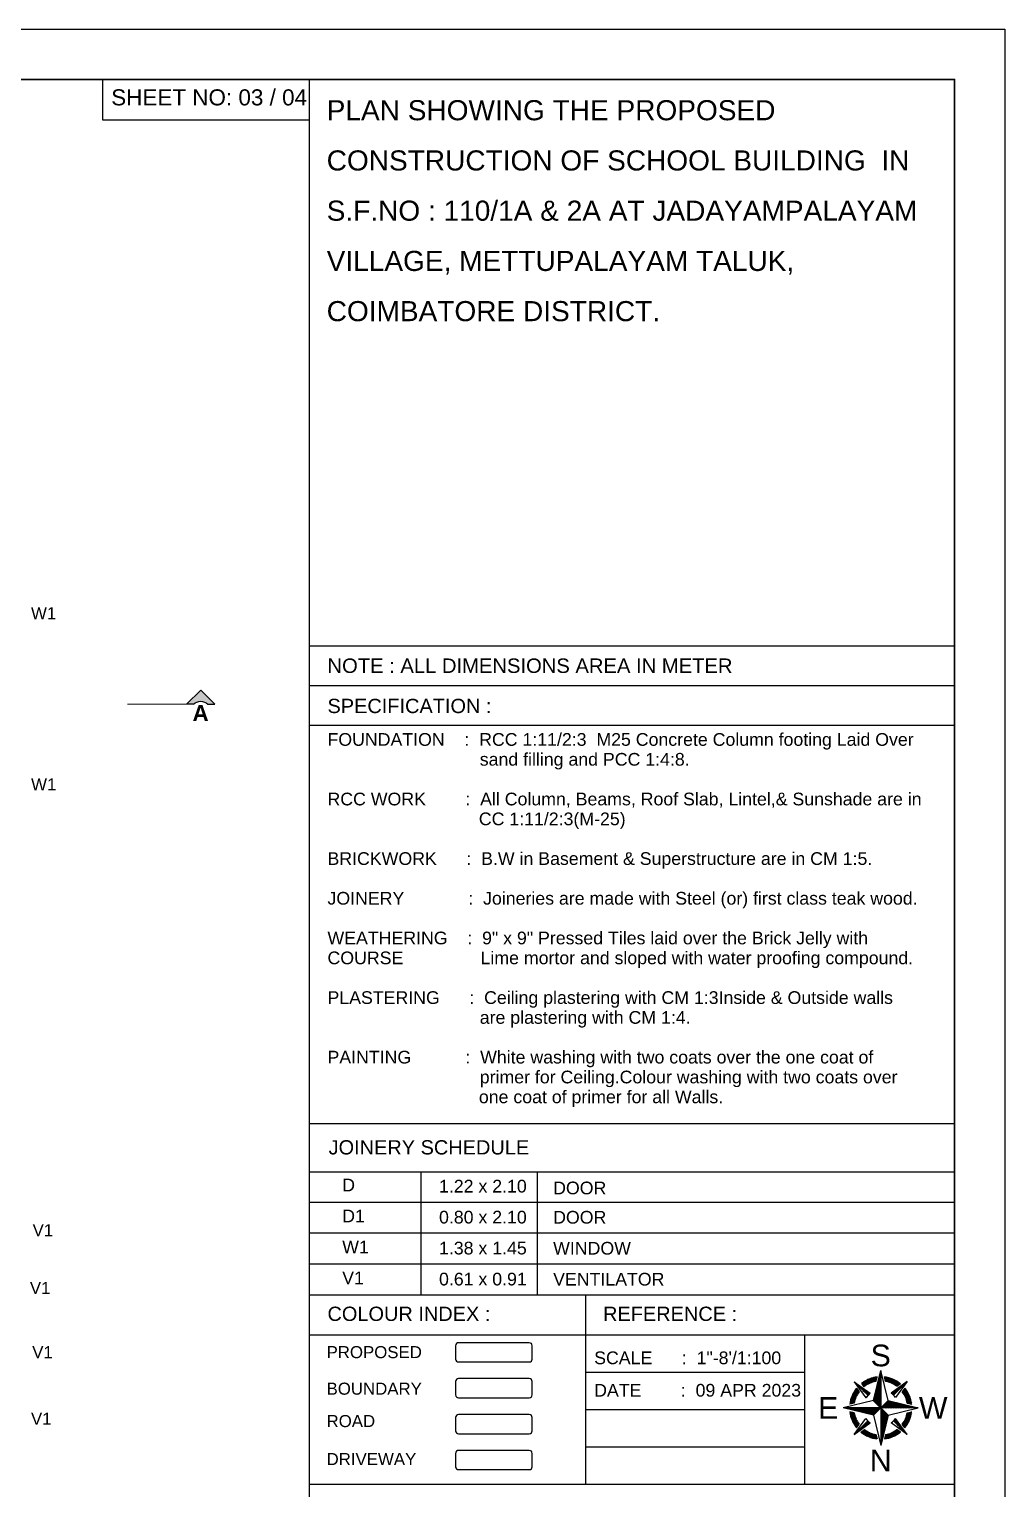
# Model space of a CAD drawing. Header units: metres. Extents: x -1744 to -758, y -4183 to -3914.
# Drawn here: x -934.27 to -909.98, y -4122.14 to -4085.82 of the extents above; entities that cross this region are included whole.
import ezdxf
from ezdxf.enums import TextEntityAlignment as Align

# ---------------------------------------------------------------- set-up
doc = ezdxf.new("R2010")
doc.units = ezdxf.units.M
doc.linetypes.add('HIDDEN', pattern=[0.375, 0.25, -0.125])
doc.layers.add('A_---WALLS', color=255, linetype='Continuous', lineweight=30)
for name, color, linetype in [('FRAME 025', 7, 'Continuous'), ('LIN', 4, 'Continuous'), ('TEXT', 7, 'Continuous'), ('TEXT NOTES', 200, 'Continuous'), ('WALL', 7, 'Continuous')]:
    doc.layers.add(name, color=color, linetype=linetype)
doc.styles.add('KK', font='arial.ttf', dxfattribs={"width": 0.75})
doc.styles.get("Standard").update_dxf_attribs({"font": 'arial.ttf'})
doc.styles.add('TITLE', font='arialbd.ttf')

# ---------------------------------------------------------------- blocks, each defined once
blk = doc.blocks.new('A$C46BB71CF')
at = {"layer": 'LIN', "color": 1, "linetype": 'Continuous', "ltscale": 0.5}
for p, q in [((-0.14, 0.14), (0, 0.713)), ((-0.14, 0.14), (0, 0.713)), ((-0.134, 0.134), (0, 0.68)), ((-0.134, 0.134), (0, 0.68)), ((-0.127, 0.127), (0, 0.648)), ((-0.127, 0.127), (0, 0.648)), ((-0.121, 0.121), (0, 0.615)), ((-0.121, 0.121), (0, 0.615)), ((-0.114, 0.114), (0, 0.582)), ((-0.114, 0.114), (0, 0.582)), ((-0.108, 0.108), (0, 0.549)), ((-0.108, 0.108), (0, 0.549)), ((-0.101, 0.101), (0, 0.517)), ((-0.101, 0.101), (0, 0.517)), ((-0.095, 0.095), (0, 0.484)), ((-0.095, 0.095), (0, 0.484)), ((-0.089, 0.089), (0, 0.451)), ((-0.089, 0.089), (0, 0.451)), ((-0.082, 0.082), (0, 0.419)), ((-0.076, 0.076), (0, 0.386)), ((-0.076, 0.076), (0, 0.386)), ((-0.069, 0.069), (0, 0.353)), ((-0.069, 0.069), (0, 0.353)), ((-0.063, 0.063), (0, 0.32)), ((-0.063, 0.063), (0, 0.32)), ((-0.057, 0.057), (0, 0.288)), ((-0.05, 0.05), (0, 0.255)), ((-0.044, 0.044), (0, 0.222)), ((-0.044, 0.044), (0, 0.222)), ((-0.037, 0.037), (0, 0.19)), ((-0.031, 0.031), (0, 0.157)), ((-0.024, 0.024), (0, 0.124)), ((-0.018, 0.018), (0, 0.091)), ((-0.012, 0.012), (0, 0.059)), ((-0.005, 0.005), (0, 0.026))]:
    blk.add_line(p, q, dxfattribs=at)
blk = doc.blocks.new('A$C77C2226A')
at = {"lineweight": -2}
for p, q in [((1.473, 2.551), (1.457, 2.541)), ((1.49, 2.561), (1.473, 2.551)), ((1.507, 2.571), (1.49, 2.561)), ((1.524, 2.58), (1.507, 2.571)), ((1.541, 2.589), (1.524, 2.58)), ((1.559, 2.598), (1.541, 2.589)), ((1.577, 2.606), (1.559, 2.598)), ((1.594, 2.614), (1.577, 2.606)), ((1.613, 2.62), (1.594, 2.614)), ((1.631, 2.627), (1.613, 2.62)), ((1.65, 2.633), (1.631, 2.627)), ((1.669, 2.639), (1.65, 2.633)), ((1.689, 2.645), (1.669, 2.639)), ((1.708, 2.649), (1.689, 2.645)), ((1.728, 2.654), (1.708, 2.649)), ((1.748, 2.658), (1.728, 2.654)), ((1.769, 2.661), (1.748, 2.658)), ((1.794, 2.665), (1.769, 2.661)), ((1.425, 2.518), (1.41, 2.507)), ((1.41, 2.507), (1.432, 2.468)), ((1.441, 2.53), (1.425, 2.518)), ((1.432, 2.468), (1.465, 2.419)), ((1.457, 2.541), (1.441, 2.53))]:
    blk.add_line(p, q, dxfattribs=at)
at = {"layer": 'FRAME 025', "color": 7, "lineweight": -3}
for p, q in [((1.703, 1.711), (2.069, 2.077)), ((2.069, 1.711), (1.703, 2.077))]:
    blk.add_line(p, q, dxfattribs=at)
at = {"layer": 'LIN', "color": 7, "linetype": 'Continuous', "ltscale": 0.5}
for p, q in [((1.228, 2.548), (1.626, 2.26)), ((1.228, 2.548), (1.516, 2.15)), ((1.566, 2.21), (1.228, 2.548)), ((1.228, 2.548), (1.626, 2.26)), ((1.228, 2.548), (1.516, 2.15)), ((1.566, 2.21), (1.228, 2.548)), ((1.703, 2.077), (1.886, 2.825)), ((1.703, 2.077), (1.886, 2.825)), ((1.767, 2.556), (1.794, 2.665)), ((1.886, 2.825), (1.886, 0.962)), ((2.069, 2.077), (1.886, 2.825)), ((2.069, 2.077), (1.886, 2.825)), ((2.005, 2.556), (1.979, 2.665)), ((2.545, 2.552), (2.147, 2.264)), ((2.545, 2.552), (2.147, 2.264)), ((2.206, 2.214), (2.545, 2.552)), ((2.206, 2.214), (2.545, 2.552)), ((2.545, 2.552), (2.257, 2.154)), ((2.545, 2.552), (2.257, 2.154)), ((1.271, 2.505), (1.618, 2.254)), ((1.271, 2.505), (1.618, 2.254)), ((1.285, 2.385), (1.348, 2.298)), ((1.314, 2.461), (1.609, 2.248)), ((1.314, 2.461), (1.609, 2.248)), ((1.358, 2.418), (1.601, 2.242)), ((1.358, 2.418), (1.601, 2.242)), ((1.401, 2.375), (1.594, 2.235)), ((1.401, 2.375), (1.594, 2.235)), ((1.445, 2.331), (1.586, 2.229)), ((1.445, 2.331), (1.586, 2.229)), ((1.488, 2.288), (1.579, 2.222)), ((1.488, 2.288), (1.579, 2.222)), ((2.502, 2.509), (2.155, 2.258)), ((2.458, 2.466), (2.163, 2.252)), ((2.415, 2.422), (2.171, 2.246)), ((2.371, 2.379), (2.179, 2.239)), ((2.328, 2.335), (2.186, 2.233)), ((2.284, 2.292), (2.194, 2.226)), ((2.241, 2.248), (2.201, 2.219)), ((2.241, 2.248), (2.201, 2.219)), ((2.377, 2.495), (2.29, 2.432)), ((2.487, 2.385), (2.424, 2.298)), ((1.703, 2.077), (0.954, 1.894)), ((1.703, 2.077), (0.954, 1.894)), ((1.703, 1.711), (0.954, 1.894)), ((1.703, 1.711), (0.954, 1.894)), ((1.224, 2.013), (1.115, 1.986)), ((2.069, 2.077), (2.818, 1.894)), ((2.069, 2.077), (2.818, 1.894)), ((2.069, 1.711), (2.818, 1.894)), ((2.069, 1.711), (2.818, 1.894)), ((2.548, 2.013), (2.657, 1.986)), ((2.548, 2.013), (2.657, 1.986)), ((1.224, 1.774), (1.115, 1.801)), ((1.227, 1.235), (1.516, 1.633)), ((1.227, 1.235), (1.516, 1.633)), ((1.566, 1.573), (1.227, 1.235)), ((1.566, 1.573), (1.227, 1.235)), ((1.227, 1.235), (1.625, 1.523)), ((1.227, 1.235), (1.625, 1.523)), ((1.271, 1.278), (1.617, 1.529)), ((1.271, 1.278), (1.617, 1.529)), ((1.285, 1.402), (1.348, 1.49)), ((1.285, 1.402), (1.348, 1.49)), ((1.314, 1.322), (1.609, 1.535)), ((1.314, 1.322), (1.609, 1.535)), ((1.358, 1.365), (1.601, 1.541)), ((1.358, 1.365), (1.601, 1.541)), ((1.401, 1.409), (1.593, 1.548)), ((1.401, 1.409), (1.593, 1.548)), ((1.445, 1.452), (1.586, 1.554)), ((1.445, 1.452), (1.586, 1.554)), ((1.488, 1.495), (1.579, 1.561)), ((1.488, 1.495), (1.579, 1.561)), ((1.531, 1.539), (1.571, 1.568)), ((1.531, 1.539), (1.571, 1.568)), ((1.703, 1.711), (1.886, 0.962)), ((1.703, 1.711), (1.886, 0.962)), ((2.069, 1.711), (1.886, 0.962)), ((2.069, 1.711), (1.886, 0.962)), ((2.545, 1.235), (2.147, 1.523)), ((2.545, 1.235), (2.147, 1.523)), ((2.206, 1.573), (2.545, 1.235)), ((2.206, 1.573), (2.545, 1.235)), ((2.284, 1.495), (2.219, 1.586)), ((2.284, 1.495), (2.219, 1.586)), ((2.328, 1.452), (2.225, 1.593)), ((2.328, 1.452), (2.225, 1.593)), ((2.371, 1.409), (2.232, 1.601)), ((2.371, 1.409), (2.232, 1.601)), ((2.415, 1.365), (2.238, 1.609)), ((2.415, 1.365), (2.238, 1.609)), ((2.458, 1.322), (2.244, 1.617)), ((2.458, 1.322), (2.244, 1.617)), ((2.502, 1.278), (2.251, 1.625)), ((2.502, 1.278), (2.251, 1.625)), ((2.545, 1.235), (2.257, 1.633)), ((2.545, 1.235), (2.257, 1.633)), ((2.487, 1.402), (2.424, 1.49)), ((2.487, 1.402), (2.424, 1.49)), ((2.548, 1.774), (2.657, 1.801)), ((2.548, 1.774), (2.657, 1.801)), ((1.395, 1.292), (1.482, 1.355)), ((1.395, 1.292), (1.482, 1.355)), ((1.767, 1.231), (1.794, 1.123)), ((1.767, 1.231), (1.794, 1.123)), ((2.005, 1.231), (1.979, 1.123)), ((2.005, 1.231), (1.979, 1.123)), ((2.377, 1.292), (2.29, 1.355)), ((2.377, 1.292), (2.29, 1.355))]:
    blk.add_line(p, q, dxfattribs=at)
at = {"layer": 'LIN', "color": 7, "linetype": 'Continuous'}
for p, q in [((1.473, 2.551), (1.525, 2.462)), ((1.49, 2.561), (1.542, 2.472)), ((1.507, 2.571), (1.559, 2.481)), ((1.524, 2.58), (1.576, 2.491)), ((1.541, 2.589), (1.593, 2.499)), ((1.541, 2.589), (1.593, 2.499)), ((1.559, 2.598), (1.611, 2.508)), ((1.559, 2.598), (1.611, 2.508)), ((1.577, 2.606), (1.629, 2.515)), ((1.577, 2.606), (1.629, 2.515)), ((1.595, 2.613), (1.647, 2.523)), ((1.613, 2.62), (1.665, 2.529)), ((1.631, 2.627), (1.684, 2.536)), ((1.631, 2.627), (1.684, 2.536)), ((1.65, 2.633), (1.703, 2.541)), ((1.65, 2.633), (1.703, 2.541)), ((1.669, 2.639), (1.723, 2.546)), ((1.689, 2.645), (1.743, 2.551)), ((1.708, 2.649), (1.763, 2.555)), ((1.728, 2.654), (1.772, 2.577)), ((1.748, 2.658), (1.779, 2.605)), ((1.769, 2.661), (1.786, 2.632)), ((1.789, 2.664), (1.792, 2.659)), ((1.986, 2.634), (2.035, 2.55)), ((1.992, 2.663), (2.061, 2.543)), ((1.992, 2.663), (2.061, 2.543)), ((2.003, 2.566), (2.009, 2.555)), ((2.016, 2.659), (2.088, 2.536)), ((2.016, 2.659), (2.088, 2.536)), ((2.042, 2.654), (2.116, 2.526)), ((2.067, 2.649), (2.144, 2.515)), ((2.094, 2.642), (2.175, 2.502)), ((2.121, 2.634), (2.206, 2.486)), ((2.148, 2.624), (2.24, 2.466)), ((2.148, 2.624), (2.24, 2.466)), ((2.177, 2.613), (2.276, 2.442)), ((2.177, 2.613), (2.276, 2.442)), ((2.207, 2.601), (2.3, 2.439)), ((2.207, 2.601), (2.3, 2.439)), ((2.238, 2.586), (2.316, 2.451)), ((2.238, 2.586), (2.316, 2.451)), ((2.271, 2.568), (2.332, 2.462)), ((2.305, 2.547), (2.348, 2.473)), ((1.168, 2.188), (1.236, 2.069)), ((1.177, 2.21), (1.244, 2.095)), ((1.187, 2.232), (1.252, 2.119)), ((1.187, 2.232), (1.252, 2.119)), ((1.198, 2.253), (1.261, 2.143)), ((1.198, 2.253), (1.261, 2.143)), ((1.208, 2.273), (1.27, 2.165)), ((1.208, 2.273), (1.27, 2.165)), ((1.22, 2.292), (1.28, 2.187)), ((1.22, 2.292), (1.28, 2.187)), ((1.231, 2.311), (1.291, 2.207)), ((1.231, 2.311), (1.291, 2.207)), ((1.243, 2.329), (1.302, 2.227)), ((1.255, 2.347), (1.313, 2.247)), ((1.268, 2.364), (1.325, 2.265)), ((1.281, 2.38), (1.337, 2.283)), ((1.41, 2.507), (1.432, 2.468)), ((1.425, 2.518), (1.477, 2.428)), ((1.441, 2.53), (1.493, 2.44)), ((1.457, 2.541), (1.509, 2.451)), ((2.342, 2.522), (2.364, 2.485)), ((2.426, 2.3), (2.437, 2.281)), ((2.438, 2.317), (2.624, 1.994)), ((2.438, 2.317), (2.624, 1.994)), ((2.451, 2.334), (2.651, 1.988)), ((2.451, 2.334), (2.651, 1.988)), ((2.463, 2.351), (2.651, 2.025)), ((2.463, 2.351), (2.651, 2.025)), ((2.476, 2.368), (2.638, 2.087)), ((2.476, 2.368), (2.638, 2.087)), ((2.491, 2.38), (2.61, 2.174)), ((2.491, 2.38), (2.61, 2.174)), ((1.117, 2.003), (1.126, 1.989)), ((1.122, 2.033), (1.145, 1.994)), ((1.128, 2.062), (1.165, 1.998)), ((1.135, 2.09), (1.185, 2.003)), ((1.142, 2.116), (1.204, 2.008)), ((1.15, 2.141), (1.224, 2.013)), ((1.159, 2.165), (1.23, 2.042)), ((2.497, 2.177), (2.598, 2.001)), ((2.497, 2.177), (2.598, 2.001)), ((2.535, 2.071), (2.572, 2.007)), ((2.535, 2.071), (2.572, 2.007)), ((1.12, 1.765), (1.31, 1.437)), ((1.12, 1.765), (1.31, 1.437)), ((1.123, 1.799), (1.322, 1.454)), ((1.123, 1.799), (1.322, 1.454)), ((1.133, 1.704), (1.297, 1.42)), ((1.133, 1.704), (1.297, 1.42)), ((1.149, 1.793), (1.335, 1.471)), ((1.149, 1.793), (1.335, 1.471)), ((1.16, 1.62), (1.285, 1.403)), ((1.16, 1.62), (1.285, 1.403)), ((1.175, 1.786), (1.271, 1.621)), ((1.175, 1.786), (1.271, 1.621)), ((1.201, 1.78), (1.236, 1.72)), ((1.342, 1.497), (1.347, 1.489)), ((1.342, 1.497), (1.347, 1.489)), ((2.436, 1.505), (2.492, 1.408)), ((2.436, 1.505), (2.492, 1.408)), ((2.448, 1.523), (2.505, 1.425)), ((2.448, 1.523), (2.505, 1.425)), ((2.46, 1.542), (2.518, 1.442)), ((2.46, 1.542), (2.518, 1.442)), ((2.471, 1.561), (2.53, 1.459)), ((2.471, 1.561), (2.53, 1.459)), ((2.482, 1.581), (2.542, 1.477)), ((2.482, 1.581), (2.542, 1.477)), ((2.492, 1.602), (2.553, 1.496)), ((2.492, 1.602), (2.553, 1.496)), ((2.502, 1.623), (2.564, 1.516)), ((2.502, 1.623), (2.564, 1.516)), ((2.512, 1.646), (2.575, 1.536)), ((2.512, 1.646), (2.575, 1.536)), ((2.521, 1.669), (2.586, 1.557)), ((2.521, 1.669), (2.586, 1.557)), ((2.529, 1.694), (2.596, 1.578)), ((2.529, 1.694), (2.596, 1.578)), ((2.536, 1.72), (2.605, 1.6)), ((2.543, 1.747), (2.614, 1.624)), ((2.543, 1.747), (2.614, 1.624)), ((2.549, 1.775), (2.623, 1.648)), ((2.549, 1.775), (2.623, 1.648)), ((2.569, 1.779), (2.631, 1.673)), ((2.569, 1.779), (2.631, 1.673)), ((2.589, 1.784), (2.638, 1.699)), ((2.589, 1.784), (2.638, 1.699)), ((2.608, 1.789), (2.644, 1.727)), ((2.608, 1.789), (2.644, 1.727)), ((2.628, 1.794), (2.65, 1.755)), ((2.628, 1.794), (2.65, 1.755)), ((2.648, 1.799), (2.655, 1.786)), ((2.648, 1.799), (2.655, 1.786)), ((1.41, 1.303), (1.432, 1.263)), ((1.41, 1.303), (1.432, 1.263)), ((1.425, 1.314), (1.469, 1.238)), ((1.425, 1.314), (1.469, 1.238)), ((1.441, 1.326), (1.504, 1.218)), ((1.441, 1.326), (1.504, 1.218)), ((1.457, 1.337), (1.536, 1.201)), ((1.457, 1.337), (1.536, 1.201)), ((1.473, 1.349), (1.567, 1.186)), ((1.473, 1.349), (1.567, 1.186)), ((1.498, 1.344), (1.597, 1.173)), ((1.498, 1.344), (1.597, 1.173)), ((1.534, 1.32), (1.625, 1.162)), ((1.534, 1.32), (1.625, 1.162)), ((1.568, 1.301), (1.653, 1.153)), ((1.568, 1.301), (1.653, 1.153)), ((1.599, 1.285), (1.68, 1.145)), ((1.599, 1.285), (1.68, 1.145)), ((1.63, 1.271), (1.706, 1.138)), ((1.63, 1.271), (1.706, 1.138)), ((1.658, 1.26), (1.732, 1.133)), ((1.658, 1.26), (1.732, 1.133)), ((1.686, 1.251), (1.757, 1.128)), ((1.686, 1.251), (1.757, 1.128)), ((1.713, 1.243), (1.782, 1.124)), ((1.713, 1.243), (1.782, 1.124)), ((1.739, 1.237), (1.785, 1.157)), ((1.739, 1.237), (1.785, 1.157)), ((1.765, 1.232), (1.769, 1.225)), ((1.765, 1.232), (1.769, 1.225)), ((1.98, 1.13), (1.984, 1.123)), ((1.98, 1.13), (1.984, 1.123)), ((1.987, 1.157), (2.005, 1.126)), ((1.987, 1.157), (2.005, 1.126)), ((1.994, 1.184), (2.025, 1.13)), ((1.994, 1.184), (2.025, 1.13)), ((2, 1.211), (2.045, 1.134)), ((2, 1.211), (2.045, 1.134)), ((2.011, 1.232), (2.065, 1.138)), ((2.011, 1.232), (2.065, 1.138)), ((2.031, 1.236), (2.085, 1.143)), ((2.031, 1.236), (2.085, 1.143)), ((2.051, 1.241), (2.104, 1.148)), ((2.051, 1.241), (2.104, 1.148)), ((2.07, 1.246), (2.123, 1.154)), ((2.07, 1.246), (2.123, 1.154)), ((2.089, 1.252), (2.142, 1.16)), ((2.089, 1.252), (2.142, 1.16)), ((2.108, 1.258), (2.16, 1.167)), ((2.108, 1.258), (2.16, 1.167)), ((2.126, 1.265), (2.179, 1.174)), ((2.126, 1.265), (2.179, 1.174)), ((2.145, 1.272), (2.197, 1.182)), ((2.145, 1.272), (2.197, 1.182)), ((2.163, 1.28), (2.215, 1.19)), ((2.163, 1.28), (2.215, 1.19)), ((2.18, 1.288), (2.232, 1.198)), ((2.18, 1.288), (2.232, 1.198)), ((2.198, 1.297), (2.249, 1.207)), ((2.198, 1.297), (2.249, 1.207)), ((2.215, 1.306), (2.266, 1.217)), ((2.215, 1.306), (2.266, 1.217)), ((2.231, 1.316), (2.283, 1.226)), ((2.231, 1.316), (2.283, 1.226)), ((2.248, 1.326), (2.3, 1.236)), ((2.248, 1.326), (2.3, 1.236)), ((2.264, 1.337), (2.316, 1.247)), ((2.264, 1.337), (2.316, 1.247)), ((2.28, 1.348), (2.332, 1.258)), ((2.28, 1.348), (2.332, 1.258)), ((2.304, 1.345), (2.348, 1.269)), ((2.304, 1.345), (2.348, 1.269)), ((2.343, 1.317), (2.364, 1.281)), ((2.343, 1.317), (2.364, 1.281))]:
    blk.add_line(p, q, dxfattribs=at)
at = {"layer": 'LIN', "color": 1, "linetype": 'Continuous', "ltscale": 0.5}
for p, q in [((1.711, 2.069), (1.886, 2.784)), ((1.711, 2.069), (1.886, 2.784)), ((1.719, 2.061), (1.886, 2.744)), ((1.719, 2.061), (1.886, 2.744)), ((1.727, 2.053), (1.886, 2.703)), ((1.727, 2.053), (1.886, 2.703)), ((1.735, 2.044), (1.886, 2.662)), ((1.735, 2.044), (1.886, 2.662)), ((1.743, 2.036), (1.886, 2.621)), ((1.743, 2.036), (1.886, 2.621)), ((1.751, 2.028), (1.886, 2.58)), ((1.751, 2.028), (1.886, 2.58)), ((1.886, 2.825), (1.886, 0.962)), ((1.759, 2.02), (1.886, 2.539)), ((1.759, 2.02), (1.886, 2.539)), ((1.767, 2.012), (1.886, 2.498)), ((1.767, 2.012), (1.886, 2.498)), ((1.775, 2.004), (1.886, 2.457)), ((1.775, 2.004), (1.886, 2.457)), ((1.783, 1.996), (1.886, 2.417)), ((1.783, 1.996), (1.886, 2.417)), ((1.791, 1.988), (1.886, 2.376)), ((1.791, 1.988), (1.886, 2.376)), ((1.799, 1.98), (1.886, 2.335)), ((1.799, 1.98), (1.886, 2.335)), ((1.807, 1.972), (1.886, 2.294)), ((1.807, 1.972), (1.886, 2.294)), ((1.815, 1.964), (1.886, 2.253)), ((1.815, 1.964), (1.886, 2.253)), ((1.824, 1.956), (1.886, 2.212)), ((2.818, 1.894), (0.954, 1.894)), ((1.711, 1.719), (0.995, 1.894)), ((1.711, 1.719), (0.995, 1.894)), ((1.719, 1.727), (1.036, 1.894)), ((1.719, 1.727), (1.036, 1.894)), ((1.727, 1.735), (1.077, 1.894)), ((1.727, 1.735), (1.077, 1.894)), ((1.735, 1.743), (1.118, 1.894)), ((1.735, 1.743), (1.118, 1.894)), ((1.743, 1.751), (1.159, 1.894)), ((1.743, 1.751), (1.159, 1.894)), ((1.751, 1.759), (1.2, 1.894)), ((1.751, 1.759), (1.2, 1.894)), ((1.759, 1.767), (1.24, 1.894)), ((1.759, 1.767), (1.24, 1.894)), ((1.767, 1.775), (1.281, 1.894)), ((1.767, 1.775), (1.281, 1.894)), ((1.775, 1.783), (1.322, 1.894)), ((1.775, 1.783), (1.322, 1.894)), ((1.783, 1.791), (1.363, 1.894)), ((1.791, 1.799), (1.404, 1.894)), ((1.791, 1.799), (1.404, 1.894)), ((1.799, 1.807), (1.445, 1.894)), ((1.799, 1.807), (1.445, 1.894)), ((1.807, 1.815), (1.486, 1.894)), ((1.807, 1.815), (1.486, 1.894)), ((1.815, 1.823), (1.527, 1.894)), ((1.824, 1.831), (1.567, 1.894)), ((1.832, 1.839), (1.608, 1.894)), ((1.832, 1.839), (1.608, 1.894)), ((1.84, 1.847), (1.649, 1.894)), ((1.848, 1.855), (1.69, 1.894)), ((1.886, 1.894), (1.703, 2.077)), ((1.886, 1.894), (1.703, 1.711)), ((1.856, 1.863), (1.731, 1.894)), ((1.864, 1.871), (1.772, 1.894)), ((1.872, 1.879), (1.813, 1.894)), ((1.832, 1.948), (1.886, 2.171)), ((1.84, 1.94), (1.886, 2.13)), ((1.848, 1.932), (1.886, 2.09)), ((1.88, 1.887), (1.854, 1.894)), ((1.856, 1.924), (1.886, 2.049)), ((1.864, 1.916), (1.886, 2.008)), ((1.872, 1.908), (1.886, 1.967)), ((1.88, 1.9), (1.886, 1.926)), ((1.886, 1.894), (2.069, 2.077)), ((1.886, 1.894), (2.069, 1.711)), ((1.892, 1.887), (1.886, 1.861)), ((1.901, 1.879), (1.886, 1.82)), ((1.909, 1.871), (1.886, 1.779)), ((1.917, 1.863), (1.886, 1.738)), ((1.925, 1.855), (1.886, 1.698)), ((1.933, 1.847), (1.886, 1.657)), ((1.933, 1.847), (1.886, 1.657)), ((1.941, 1.839), (1.886, 1.616)), ((1.941, 1.839), (1.886, 1.616)), ((1.949, 1.831), (1.886, 1.575)), ((1.949, 1.831), (1.886, 1.575)), ((1.957, 1.823), (1.886, 1.534)), ((1.957, 1.823), (1.886, 1.534)), ((1.965, 1.815), (1.886, 1.493)), ((1.965, 1.815), (1.886, 1.493)), ((1.973, 1.807), (1.886, 1.452)), ((1.973, 1.807), (1.886, 1.452)), ((1.981, 1.799), (1.886, 1.411)), ((1.981, 1.799), (1.886, 1.411)), ((1.989, 1.791), (1.886, 1.371)), ((1.989, 1.791), (1.886, 1.371)), ((1.997, 1.783), (1.886, 1.33)), ((1.997, 1.783), (1.886, 1.33)), ((2.005, 1.775), (1.886, 1.289)), ((2.005, 1.775), (1.886, 1.289)), ((2.013, 1.767), (1.886, 1.248)), ((2.013, 1.767), (1.886, 1.248)), ((2.021, 1.759), (1.886, 1.207)), ((2.021, 1.759), (1.886, 1.207)), ((2.029, 1.751), (1.886, 1.166)), ((2.029, 1.751), (1.886, 1.166)), ((2.037, 1.743), (1.886, 1.125)), ((2.037, 1.743), (1.886, 1.125)), ((2.045, 1.735), (1.886, 1.084)), ((2.045, 1.735), (1.886, 1.084)), ((2.053, 1.727), (1.886, 1.044)), ((2.053, 1.727), (1.886, 1.044)), ((2.061, 1.719), (1.886, 1.003)), ((2.061, 1.719), (1.886, 1.003))]:
    blk.add_line(p, q, dxfattribs=at)
at = {"layer": 'LIN', "color": 7, "ltscale": 0.5}
blk.add_line((1.886, 2.825), (1.886, 0.962), dxfattribs=at)
at = {"layer": 'LIN', "color": 7, "linetype": 'Continuous', "ltscale": 0.5}
for centre, radius, start, end in [((1.886, 1.894), 0.673, 100.1986, 128.7229), ((1.886, 1.894), 0.776, 50.7567, 83.1506), ((1.886, 1.894), 0.776, 50.7567, 83.1506), ((1.886, 1.894), 0.673, 53.1061, 79.8014), ((1.886, 1.894), 0.776, 140.7567, 173.1506), ((1.886, 1.894), 0.776, 140.7567, 173.1506), ((1.886, 1.894), 0.673, 143.1061, 169.8014), ((1.886, 1.894), 0.673, 143.1061, 169.8014), ((1.255, 2.521), 0.453, 305.1291, 324.8709), ((1.255, 2.521), 0.453, 305.1291, 324.8709), ((1.886, 1.889), 0.453, 125.1291, 144.8709), ((1.886, 1.889), 0.453, 125.1291, 144.8709), ((1.886, 1.894), 0.453, 35.1291, 54.8709), ((1.886, 1.894), 0.453, 35.1291, 54.8709), ((1.886, 1.894), 0.673, 10.1986, 36.8939), ((1.886, 1.894), 0.673, 10.1986, 36.8939), ((1.886, 1.894), 0.776, 6.8494, 39.2433), ((1.886, 1.894), 0.776, 6.8494, 39.2433), ((1.886, 1.894), 0.776, 186.8494, 219.2433), ((1.886, 1.894), 0.776, 186.8494, 219.2433), ((1.886, 1.894), 0.673, 190.1986, 216.8939), ((1.886, 1.894), 0.673, 190.1986, 216.8939), ((1.886, 1.894), 0.453, 215.1291, 234.8709), ((1.886, 1.894), 0.453, 215.1291, 234.8709), ((1.886, 1.894), 0.453, 305.1291, 324.8709), ((1.886, 1.894), 0.453, 305.1291, 324.8709), ((1.886, 1.894), 0.673, 323.1061, 349.8014), ((1.886, 1.894), 0.673, 323.1061, 349.8014), ((1.886, 1.894), 0.776, 320.7567, 353.1506), ((1.886, 1.894), 0.776, 320.7567, 353.1506), ((1.886, 1.894), 0.776, 230.7567, 263.1506), ((1.886, 1.894), 0.776, 230.7567, 263.1506), ((1.886, 1.894), 0.673, 233.1061, 259.8014), ((1.886, 1.894), 0.673, 233.1061, 259.8014), ((1.886, 1.894), 0.776, 276.8494, 309.2433), ((1.886, 1.894), 0.776, 276.8494, 309.2433), ((1.886, 1.894), 0.673, 280.1986, 306.8939), ((1.886, 1.894), 0.673, 280.1986, 306.8939)]:
    blk.add_arc(centre, radius, start, end, dxfattribs=at)
at = {"layer": 'TEXT', "color": 3, "xscale": 1.249567045383437, "yscale": 1.249567045383437, "zscale": 1.249567045383437}
for rotation in [89.99999999986493, 270]:
    blk.add_blockref('A$C46BB71CF', (1.886, 1.894), dxfattribs=dict(at, rotation=rotation))
for s, p in [('S', (1.886, 3.2)), ('E', (0.579, 1.894)), ('W', (3.193, 1.894)), ('N', (1.886, 0.587))]:
    blk.add_text(s, height=0.54).set_placement(p, align=Align.MIDDLE_CENTER)
blk = doc.blocks.new('A$C0E13561B')
at = {"ltscale": 0.25}
blk.add_hatch(color=256, dxfattribs=at).paths.add_polyline_path([(0, 0), (-5, -5), (-2.5, -5, -0.412919), (2.5, -5), (5, -5)])
for points in [[(-2.5, -5), (-5, -5), (0, 0)], [(2.5, -5), (5, -5), (0, 0)]]:
    blk.add_lwpolyline(points, dxfattribs=at)
blk.add_arc((0, -7.51), 3.54, 45.1266, 134.8734, dxfattribs=at)
blk = doc.blocks.new('A$C1C9B1590')
for p, q in [((678.194, 11.395), (678.194, 95.895)), ((678.194, 81.799), (694.254, 81.799)), ((678.194, 80.814), (694.254, 80.814)), ((678.194, 80.814), (694.254, 80.814)), ((678.194, 80.814), (694.254, 80.814)), ((678.194, 80.814), (694.254, 80.814)), ((678.194, 80.814), (694.254, 80.814)), ((678.194, 79.83), (694.254, 79.83)), ((678.194, 69.913), (694.254, 69.913)), ((694.254, 68.706), (678.194, 68.706)), ((694.254, 65.643), (678.194, 65.643)), ((694.254, 65.643), (678.194, 65.643)), ((685.066, 65.643), (685.066, 60.944)), ((678.194, 64.658), (694.254, 64.658)), ((690.528, 60.944), (690.528, 64.658)), ((678.194, 60.944), (694.254, 60.944))]:
    blk.add_line(p, q)
at = {"color": 8}
for p, q in [((680.974, 65.643), (680.974, 68.706)), ((683.868, 65.643), (683.868, 68.725)), ((694.254, 67.954), (678.194, 67.954)), ((694.254, 67.184), (678.194, 67.184)), ((694.254, 66.413), (678.194, 66.413)), ((694.254, 65.643), (678.194, 65.643)), ((694.254, 65.643), (678.194, 65.643)), ((685.066, 63.73), (690.528, 63.73)), ((685.066, 62.801), (690.528, 62.801)), ((685.066, 61.873), (690.528, 61.873))]:
    blk.add_line(p, q, dxfattribs=at)
at = {"color": 1}
blk.add_lwpolyline([(552.524, 97.145), (695.504, 97.145), (695.504, 10.145), (552.524, 10.145)], close=True, dxfattribs=at)
for points in [[(681.906, 63.982), (683.665, 63.982, 0.414214), (683.738, 64.056), (683.738, 64.386, 0.414214), (683.665, 64.46), (681.906, 64.46, 0.414214), (681.832, 64.386), (681.832, 64.056, 0.414214)], [(681.906, 63.089), (683.665, 63.089, 0.414214), (683.738, 63.163), (683.738, 63.493, 0.414214), (683.665, 63.567), (681.906, 63.567, 0.414214), (681.832, 63.493), (681.832, 63.163, 0.414214)], [(681.906, 62.196), (683.665, 62.196, 0.414214), (683.738, 62.27), (683.738, 62.6, 0.414214), (683.665, 62.674), (681.906, 62.674, 0.414214), (681.832, 62.6), (681.832, 62.27, 0.414214)], [(681.906, 61.303), (683.665, 61.303, 0.414214), (683.738, 61.377), (683.738, 61.707, 0.414214), (683.665, 61.781), (681.906, 61.781, 0.414214), (681.832, 61.707), (681.832, 61.377, 0.414214)]]:
    blk.add_lwpolyline(points, format="xyb", close=True)
at = {"layer": 'A_---WALLS'}
blk.add_lwpolyline([(553.774, 95.895), (694.254, 95.895), (694.254, 11.395), (553.774, 11.395)], close=True, dxfattribs=at)
at = {"layer": 'TEXT NOTES', "linetype": 'HIDDEN', "ltscale": 0.75, "const_width": 0.03}
blk.add_lwpolyline([(673.661, 80.35), (675.221, 80.35)], dxfattribs=at)
at = {"layer": 'WALL'}
blk.add_lwpolyline([(678.194, 95.895), (673.043, 95.895), (673.043, 94.891), (678.194, 94.891)], close=True, dxfattribs=at)
at = {"layer": 'TEXT'}
blk.add_blockref('A$C77C2226A', (690.528, 60.944), dxfattribs=at)
at = {"layer": 'TEXT NOTES', "linetype": 'HIDDEN', "ltscale": 0.75, "xscale": -0.0703125, "yscale": 0.0703125, "zscale": 0.0703125}
blk.add_blockref('A$C0E13561B', (675.485, 80.701), dxfattribs=at)
at = {"layer": 'TEXT', "style": 'KK'}
for s, height, p in [('SHEET NO: 03 / 04', 0.4, (673.257, 95.249)), ('SPECIFICATION :', 0.35544, (678.641, 80.128)), ('FOUNDATION    :  RCC 1:11/2:3  M25 Concrete Column footing Laid Over ', 0.31594, (678.641, 79.314)), ('sand filling and PCC 1:4:8.', 0.31594, (682.432, 78.82)), ('RCC WORK        :  All Column, Beams, Roof Slab, Lintel,& Sunshade are in ', 0.31594, (678.641, 77.832)), ('CC 1:11/2:3(M-25)', 0.31594, (682.409, 77.338)), ('BRICKWORK      :  B.W in Basement & Superstructure are in CM 1:5.', 0.31594, (678.641, 76.35)), ('JOINERY             :  Joineries are made with Steel (or) first class teak wood.', 0.31594, (678.641, 75.362)), ('WEATHERING    :  9" x 9" Pressed Tiles laid over the Brick Jelly with ', 0.31594, (678.641, 74.374)), ('COURSE', 0.3159, (678.641, 73.879)), ('Lime mortor and sloped with water proofing compound.', 0.31594, (682.452, 73.879)), ('PLASTERING      :  Ceiling plastering with CM 1:3Inside & Outside walls ', 0.31594, (678.641, 72.891)), ('are plastering with CM 1:4.', 0.31594, (682.432, 72.397)), ('PAINTING           :  White washing with two coats over the one coat of ', 0.31594, (678.641, 71.409)), ('primer for Ceiling.Colour washing with two coats over ', 0.31594, (682.432, 70.915)), ('one coat of primer for all Walls.', 0.31594, (682.41, 70.421)), ('D', 0.316, (679.008, 68.227)), ('DOOR', 0.3159, (684.259, 68.154)), ('D1', 0.3159, (679.008, 67.457)), ('DOOR', 0.3159, (684.259, 67.425)), ('W1', 0.3159, (679.008, 66.686)), ('WINDOW', 0.3159, (684.259, 66.654)), ('V1', 0.3159, (679.008, 65.916)), ('VENTILATOR', 0.3159, (684.259, 65.884)), ('COLOUR INDEX :', 0.35544, (678.641, 65.003)), ('REFERENCE :', 0.35544, (685.501, 65.003)), ('PROPOSED', 0.2998, (678.618, 64.077)), ('SCALE      :  1"-8\'/1:100', 0.31594, (685.28, 63.927)), ('BOUNDARY', 0.2998, (678.618, 63.168)), ('DATE        :  09 APR 2023', 0.31594, (685.28, 63.12)), ('ROAD', 0.2998, (678.618, 62.362)), ('DRIVEWAY', 0.2998, (678.618, 61.416))]:
    blk.add_text(s, height=height, dxfattribs=at).set_placement(p)
blk.add_text('NOTE : ALL DIMENSIONS AREA IN METER', height=0.35988, dxfattribs=at).set_placement((678.641, 81.307), align=Align.MIDDLE_LEFT)
blk.add_text('JOINERY SCHEDULE', height=0.35544, dxfattribs=at).set_placement((681.166, 69.323), align=Align.MIDDLE_CENTER)
for s, p in [('1.22 x 2.10', (682.51, 68.199)), ('0.80 x 2.10', (682.51, 67.428)), ('1.38 x 1.45', (682.51, 66.658)), ('0.61 x 0.91', (682.51, 65.887))]:
    blk.add_text(s, height=0.31594, dxfattribs=at).set_placement(p, align=Align.CENTER)
at = {"layer": 'TEXT', "insert": (678.621, 95.379), "char_height": 0.499827, "width": 15.6523, "attachment_point": 1, "line_spacing_factor": 1.5, "style": 'KK'}
blk.add_mtext('{\\W1;\\C0;PLAN SHOWING THE PROPOSED CONSTRUCTION OF SCHOOL BUILDING  IN S.F.NO : 110/1A & 2A AT JADAYAMPALAYAM VILLAGE, METTUPALAYAM TALUK, COIMBATORE DISTRICT.}', dxfattribs=at)
at = {"layer": 'TEXT NOTES', "style": 'KK'}
for s, p in [('W1', (671.26, 82.463)), ('W1', (671.262, 78.203)), ('V1', (671.3, 67.111)), ('V1', (671.232, 65.675)), ('V1', (671.29, 64.076)), ('V1', (671.259, 62.421))]:
    blk.add_text(s, height=0.3, dxfattribs=at).set_placement(p)
at = {"layer": 'TEXT NOTES', "linetype": 'HIDDEN', "ltscale": 0.75, "style": 'TITLE'}
blk.add_text('A', height=0.4, dxfattribs=at).set_placement((675.482, 80.128), align=Align.MIDDLE_CENTER)

msp = doc.modelspace()

# ---------------------------------------------------------------- block references
at = {"layer": 'WALL'}
msp.add_blockref('A$C1C9B1590', (-1605.48862, -4182.96317), dxfattribs=at)

doc.saveas('drawing.dxf')
